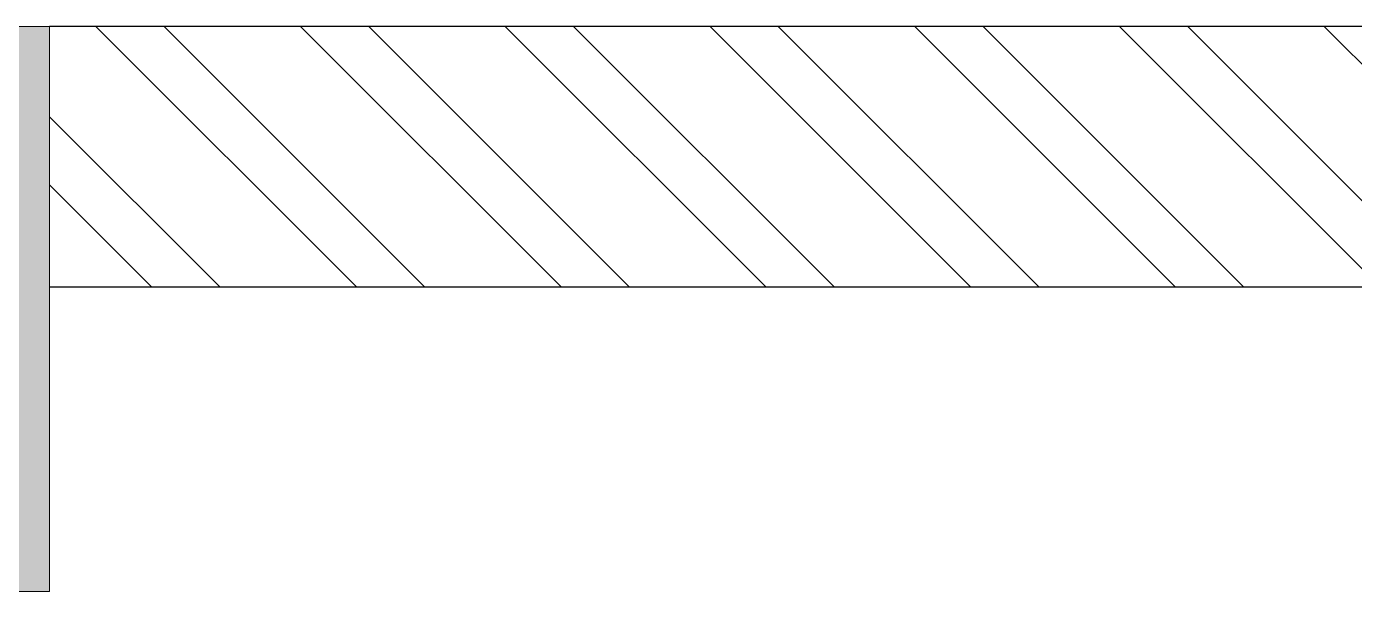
# Model space of a CAD drawing. Header units: feet. Extents: x 3060731 to 3073674, y -5462724 to -5455094.
# Drawn here: x 3068906 to 3069669, y -5455422 to -5455094 of the extents above; entities that cross this region are included whole.
import ezdxf

# ---------------------------------------------------------------- set-up
doc = ezdxf.new("R2010")
doc.units = ezdxf.units.FT
doc.header["$LTSCALE"] = 33
doc.header["$MEASUREMENT"] = 0
doc.layers.add('A-WALL', color=1, linetype='Continuous')
for name, color, linetype, lineweight in [('Column', 243, 'Continuous', 9), ('LENS_DIMENSION', 193, 'Continuous', 0), ('LN-HATCH', 251, 'Continuous', 0)]:
    doc.layers.add(name, color=color, linetype=linetype, lineweight=lineweight)

# ---------------------------------------------------------------- blocks, each defined once
blk = doc.blocks.new('A$C050f36e8')
at = {"layer": 'Column'}
h = blk.add_hatch(color=8, dxfattribs=at)
h.dxf.hatch_style = 1
h.paths.add_polyline_path([(-12530, 3.7252903e-09), (-12530, 585.0000000074506), (-12910, 585.0000000074506), (-12910, 3.7252903e-09)])
h.paths.add_polyline_path([(-12530, 7045), (-12530, 7630.000000003725), (-12909.99999999814, 7630.000000003725), (-12909.99999999814, 7045)])
h.paths.add_polyline_path([(-8595, 7305), (-8595, 7630.000000003725), (-9265, 7630.000000003725), (-9265, 7305)])
h.paths.add_polyline_path([(-8595, 3.7252903e-09), (-8595, 325.0000000074506), (-9265, 325.0000000074506), (-9265, 3.7252903e-09)])
h.paths.add_polyline_path([(-4755, 3.7252903e-09), (-4755, 325.0000000037253), (-5430, 325.0000000037253), (-5430, 3.7252903e-09)])
h.paths.add_polyline_path([(-4755, 7305.000000003726), (-4755, 7630.000000003725), (-5430, 7630.000000003725), (-5430, 7305.000000003726)])
h.paths.add_polyline_path([(-1395, 6990.000000003725), (-1395, 7630.000000003725), (-1645, 7630.000000003725), (-1645, 6990.000000003725)])
h.paths.add_polyline_path([(-1395, 1240.000000003725), (-1395, 1790.000000003725), (-1645, 1790.000000003725), (-1645, 1240.000000003725)])
at = {"layer": 'LN-HATCH'}
h = blk.add_hatch(dxfattribs=at)
h.set_pattern_fill('ANSI32', color=256, scale=222, angle=-90.00000000000001)
h.set_pattern_definition([(315, (-2979398.291649176, 5461559.516613895), (58.86663953378009, 58.86663953378008), []), (315, (-2979398.291649176, 5461520.272187605), (58.86663953378009, 58.86663953378008), [])])
h.paths.add_polyline_path([(-1395, 4300.000000003725), (-1395, 6990.000000003725), (-1545, 6990.000000003725), (-1545, 4300.000000003725)])
h.paths.add_polyline_path([(-1395.000000000931, 1790.000000003725), (-1395, 3130), (-1545, 3130), (-1545, 1790.000000003725)])
h.paths.add_polyline_path([(-150, 1240.000000003725), (-150, 150.0000000037253), (-585, 150.0000000037253), (-585, 3.7252903e-09), (0, 3.7252903e-09), (0, 1390.000000003725), (-1395, 1390.000000003725), (-1395, 1240.000000003725)])
h.paths.add_polyline_path([(-1185, 3.7252903e-09), (-1185, 150.0000000037253), (-2450, 150.0000000037253), (-2450, 1390.000000003725), (-2600, 1390.000000003725), (-2600, 150.0000000037253), (-4755, 150.0000000037253), (-4755, 3.7252903e-09)])
h.paths.add_polyline_path([(-1645, 7480.000000003726), (-1645, 7630.000000003725), (-4755, 7630.000000003725), (-4755, 7480.000000003726)])
h.paths.add_polyline_path([(-9265, 7480.000000003726), (-9265, 7630.000000003725), (-12530, 7630.000000003725), (-12530, 7480.000000003726)])
h.paths.add_polyline_path([(-9265, 3.7252903e-09), (-9265, 150.0000000037253), (-12530, 150.0000000037253), (-12530, 3.7252903e-09)])
at = {"layer": 'A-WALL'}
for p, q in [((-1645, 7630.000000003725), (-4755, 7630.000000003725)), ((-1645, 7480.000000003726), (-4755, 7480.000000003726))]:
    blk.add_line(p, q, dxfattribs=at)
at = {"layer": 'Column'}
blk.add_lwpolyline([(-4755, 7305.000000003726), (-4755, 7630.000000003725), (-5430, 7630.000000003725), (-5430, 7305.000000003726)], close=True, dxfattribs=at)

msp = doc.modelspace()

# ---------------------------------------------------------------- block references
at = {"layer": 'LENS_DIMENSION'}
msp.add_blockref('A$C050f36e8', (3073673.861218098, -5462724.443461719), dxfattribs=at)

doc.saveas('drawing.dxf')
